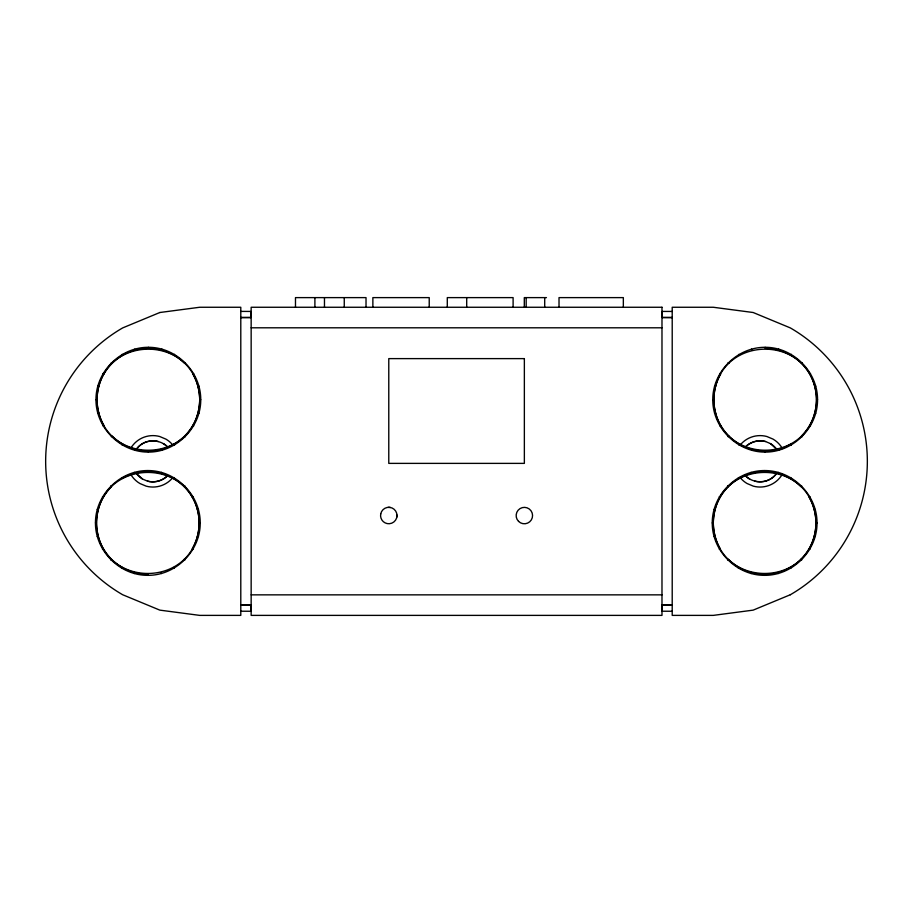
<?xml version="1.0" encoding="UTF-8"?>
<svg xmlns="http://www.w3.org/2000/svg" width="913" height="913" viewBox="0 0 913 913"><rect width="100%" height="100%" fill="white"/><g stroke="black" fill="none" stroke-linecap="round" stroke-linejoin="round"><path stroke-width="1.37" d="M396.835 517.135L396.984 514.989M95.968 399.7C95.797 371.659 120.322 347.134 148.363 347.305C176.403 347.134 200.928 371.659 200.746 399.7C200.928 427.741 176.403 452.266 148.363 452.095C120.322 452.266 95.797 427.741 95.968 399.7L97.006 399.7C98.821 332.343 197.893 332.343 199.719 399.7C197.893 467.057 98.821 467.057 97.006 399.7M95.454 522.955C95.272 494.914 119.797 470.389 147.838 470.56C175.878 470.389 200.404 494.914 200.232 522.955C200.404 550.996 175.878 575.521 147.838 575.338C119.797 575.521 95.272 550.996 95.454 522.955L96.481 522.955C98.307 590.3 197.379 590.3 199.194 522.955C197.379 455.598 98.307 455.598 96.481 522.955M712.768 399.7C712.596 371.659 737.122 347.134 765.162 347.305C793.203 347.134 817.728 371.659 817.546 399.7C817.728 427.741 793.203 452.266 765.162 452.095C737.122 452.266 712.596 427.741 712.768 399.7L713.806 399.7C715.621 332.343 814.693 332.343 816.519 399.7C814.693 467.057 715.621 467.057 713.806 399.7M712.254 522.955C712.072 494.914 736.597 470.389 764.638 470.56C792.678 470.389 817.203 494.914 817.032 522.955C817.203 550.996 792.678 575.521 764.638 575.338C736.597 575.521 712.072 550.996 712.254 522.955L713.281 522.955C715.107 590.3 814.179 590.3 815.994 522.955C814.179 455.598 715.107 455.598 713.281 522.955M134.804 450.303L135.067 449.31M161.647 350.101L161.921 349.097M134.279 573.558L134.553 572.554M161.133 473.345L161.396 472.352M751.604 450.303L751.867 449.31M778.447 350.101L778.721 349.097M751.079 573.558L751.353 572.554M777.933 473.345L778.196 472.352M122.159 445.076L122.684 444.175M174.041 355.225L174.554 354.324M121.646 568.32L122.159 567.43M173.516 478.48L174.041 477.579M738.959 445.076L739.484 444.175M790.841 355.225L791.354 354.324M738.446 568.32L738.959 567.43M790.316 478.48L790.841 477.579M136.824 448.842C143.718 439.027 159.296 438.331 167.513 446.879A20.543 20.543 0 0 0 163.279 443.592M776.176 473.813C769.282 483.628 753.704 484.324 745.487 475.776A20.543 20.543 0 0 0 749.721 479.063M111.318 436.745L112.048 436.015A51.356 51.356 0 0 0 192.837 374.022L193.727 373.508M185.407 362.655L184.677 363.385A51.356 51.356 0 0 0 103.888 425.378L102.986 425.892M110.793 560L111.523 559.27M184.152 486.64L184.883 485.91M728.118 436.745L728.848 436.015M801.477 363.385L802.207 362.655M727.593 560L728.323 559.27A51.356 51.356 0 0 0 809.112 497.277L810.014 496.752M801.682 485.91L800.952 486.64A51.356 51.356 0 0 0 720.163 548.633L719.273 549.147M102.473 549.147L103.363 548.633M192.312 497.277L193.214 496.752M719.786 425.892L720.688 425.378M809.637 374.022L810.527 373.508M97.748 413.258L98.752 412.996M197.961 386.404L198.966 386.142M97.235 536.513L98.239 536.239M197.448 509.659L198.452 509.397M714.548 413.258L715.552 412.996M814.761 386.404L815.765 386.142M714.034 536.513L715.039 536.239M814.248 509.659L815.252 509.397M546.453 297.615L524.302 297.615L524.302 307.259M240.792 311.401L250.858 311.436L250.858 317.53L240.792 317.53L250.858 317.507M672.208 311.436L662.142 311.436L662.142 317.507L672.208 317.53L662.142 317.507M251.155 327.801L661.982 327.801M199.719 399.7L200.746 399.7M816.519 399.7L817.546 399.7M199.194 522.955L200.232 522.955M815.994 522.955L817.032 522.955M251.155 594.854L661.982 594.854M250.858 605.114L240.792 605.114L250.858 605.148L250.858 611.254L240.792 611.219M662.142 605.114L672.208 605.114L662.142 605.148L662.142 611.219L672.208 611.254M388.253 507.32L390.387 507.468M765.505 441.515C758.498 439.724 750.863 441.721 745.636 446.731A20.543 20.543 0 0 1 765.505 441.515L770.446 443.592L776.301 449.013M147.495 481.14C154.502 482.931 162.137 480.923 167.364 475.924A20.543 20.543 0 0 1 147.495 481.14L142.554 479.063L136.699 473.642M714.548 386.142L715.552 386.404M814.761 412.996L815.765 413.258M714.034 509.397L715.039 509.659M814.248 536.239L815.252 536.513M97.748 386.142L98.752 386.404M197.961 412.996L198.966 413.258M97.235 509.397L98.239 509.659M197.448 536.239L198.452 536.513M719.786 373.508L720.688 374.022A51.356 51.356 0 0 0 790.841 444.175L791.354 445.076M809.637 425.378L810.527 425.892M719.273 496.752L720.163 497.277M809.112 548.633L810.014 549.147M102.986 373.508L103.888 374.022M192.837 425.378L193.727 425.892M102.473 496.752L103.363 497.277M193.214 549.147L192.312 548.633A51.356 51.356 0 0 0 122.159 478.48L121.646 477.579M728.118 362.655L728.848 363.385M802.207 436.745L801.477 436.015A51.356 51.356 0 0 0 765.162 348.344L765.162 347.305M727.593 485.91L728.323 486.64M800.952 559.27L801.682 560M111.318 362.655L112.048 363.385M184.677 436.015L185.407 436.745M110.793 485.91L111.523 486.64A51.356 51.356 0 0 0 147.838 574.311L147.838 575.338M184.152 559.27L184.883 560M738.959 354.324L739.484 355.225M738.446 477.579L738.959 478.48M790.316 567.43L790.841 568.32M122.159 354.324L122.684 355.225M174.041 444.175L174.554 445.076M173.516 567.43L174.041 568.32M751.604 349.097L751.867 350.101M778.447 449.31L778.721 450.303M751.079 472.352L751.353 473.345M777.933 572.554L778.196 573.558M134.804 349.097L135.067 350.101M161.647 449.31L161.921 450.303M134.279 472.352L134.553 473.345M161.133 572.554L161.396 573.558M765.162 451.056L765.162 452.095M764.638 470.56L764.638 471.599M764.638 574.311L764.638 575.338M623.339 307.259L623.339 297.615L559.018 297.615L559.018 307.259M544.707 297.615L544.707 307.259M526.173 297.615L526.173 307.259M513.106 307.259L513.106 297.615L447.29 297.615L447.29 307.259M466.703 297.615L466.703 307.259M429.224 307.259L429.224 297.615L372.869 297.615L372.869 307.259M366.022 307.259L366.022 297.615L295.481 297.615L295.481 307.259M344.258 297.615L344.258 307.259M324.469 297.615L324.469 307.259M314.894 297.615L314.894 307.259M148.363 347.305L148.363 348.344M148.363 451.056L148.363 452.095M147.838 470.56L147.838 471.599M777.111 472.82A20.543 20.543 0 0 1 754.663 481.14M770.446 443.592A20.543 20.543 0 0 1 777.225 450.006M782.293 474.304A25.724 25.724 0 0 1 753.293 486.138L747.108 483.536A25.724 25.724 0 0 1 740.009 477.408M740.181 445.03A25.724 25.724 0 0 1 766.874 436.517L773.06 439.119A25.724 25.724 0 0 1 782.43 448.58M142.554 479.063A20.543 20.543 0 0 1 135.775 472.649M135.889 449.835A20.543 20.543 0 0 1 158.337 441.515M172.819 477.625A25.724 25.724 0 0 1 146.126 486.138L139.94 483.536A25.724 25.724 0 0 1 130.57 474.075M130.707 448.351A25.724 25.724 0 0 1 159.707 436.517L165.892 439.119A25.724 25.724 0 0 1 172.991 445.236M380.721 513.916L380.584 516.05A8.217 8.217 0 0 0 387.169 523.583L389.315 523.72A8.217 8.217 0 0 0 396.995 515.708A8.217 8.217 0 0 0 389.68 507.354A8.217 8.217 0 0 0 380.721 513.916M159.843 312.508L122.684 327.904A154.069 154.069 0 0 0 122.684 594.751L159.843 610.135L199.719 615.385L240.792 615.385L240.792 307.259L199.719 307.259L159.843 312.508M790.316 594.751L753.157 610.135L713.281 615.385L672.208 615.385L672.208 307.259L713.281 307.259L753.157 312.508L790.316 327.904A154.069 154.069 0 0 1 790.316 594.751M661.982 307.259L251.155 307.259L251.155 615.385L661.982 615.385L661.982 307.259M524.359 358.615L388.778 358.615L388.778 463.382L524.359 463.382L524.359 358.615M518.55 521.38A8.217 8.217 0 0 0 532.29 517.705A8.217 8.217 0 0 0 522.236 507.639A8.217 8.217 0 0 0 518.55 521.38"/></g></svg>
